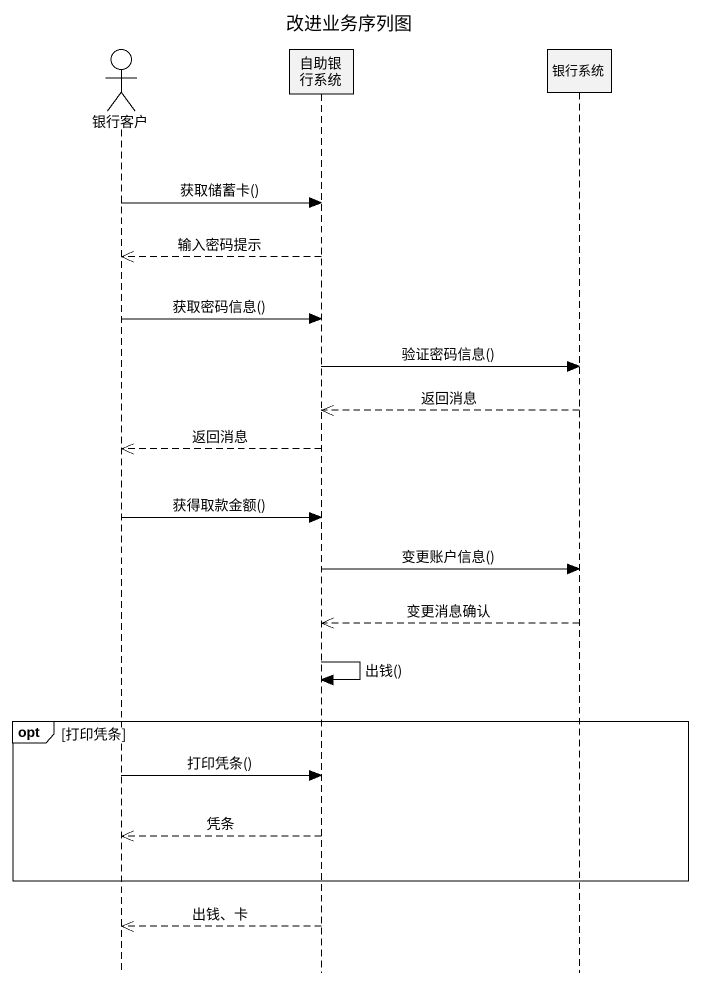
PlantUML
@startuml
title 改进业务序列图
hide footbox
actor 银行客户
participant 自助银行系统
participant 银行系统

银行客户 -> 自助银行系统 : 获取储蓄卡()
自助银行系统 -->> 银行客户 : 输入密码提示
银行客户 -> 自助银行系统 : 获取密码信息()
自助银行系统 -> 银行系统 : 验证密码信息()
银行系统 -->> 自助银行系统 : 返回消息
自助银行系统 -->> 银行客户 : 返回消息
银行客户 -> 自助银行系统 : 获得取款金额()
自助银行系统 -> 银行系统 : 变更账户信息()
银行系统 -->> 自助银行系统 : 变更消息确认
自助银行系统 -> 自助银行系统 : 出钱()
opt 打印凭条
  银行客户 -> 自助银行系统 : 打印凭条()
  自助银行系统 -->> 银行客户 : 凭条
end
自助银行系统 -->> 银行客户 : 出钱、卡
@enduml
